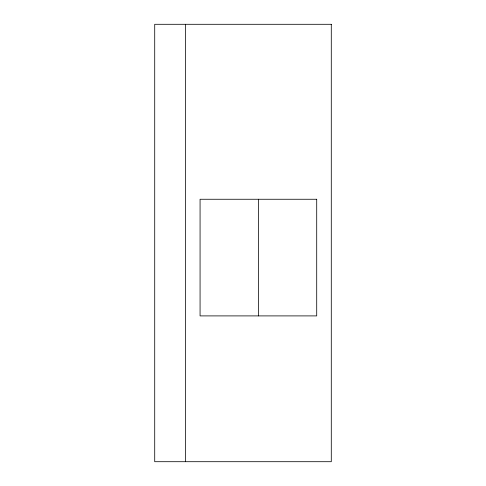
<?xml version="1.0" encoding="UTF-8"?>
<svg xmlns="http://www.w3.org/2000/svg" width="486" height="486" viewBox="0 0 486 486"><rect width="100%" height="100%" fill="white"/><g stroke="black" fill="none" stroke-linecap="round" stroke-linejoin="round"><path stroke-width="0.73" d="M258.388 199.26L258.388 315.9M185.488 24.3L185.488 461.7M331.288 24.3L154.712 24.3L154.712 461.7L331.288 461.7L331.288 24.3M316.708 199.26L200.068 199.26L200.068 315.9L316.708 315.9L316.708 199.26"/></g></svg>
